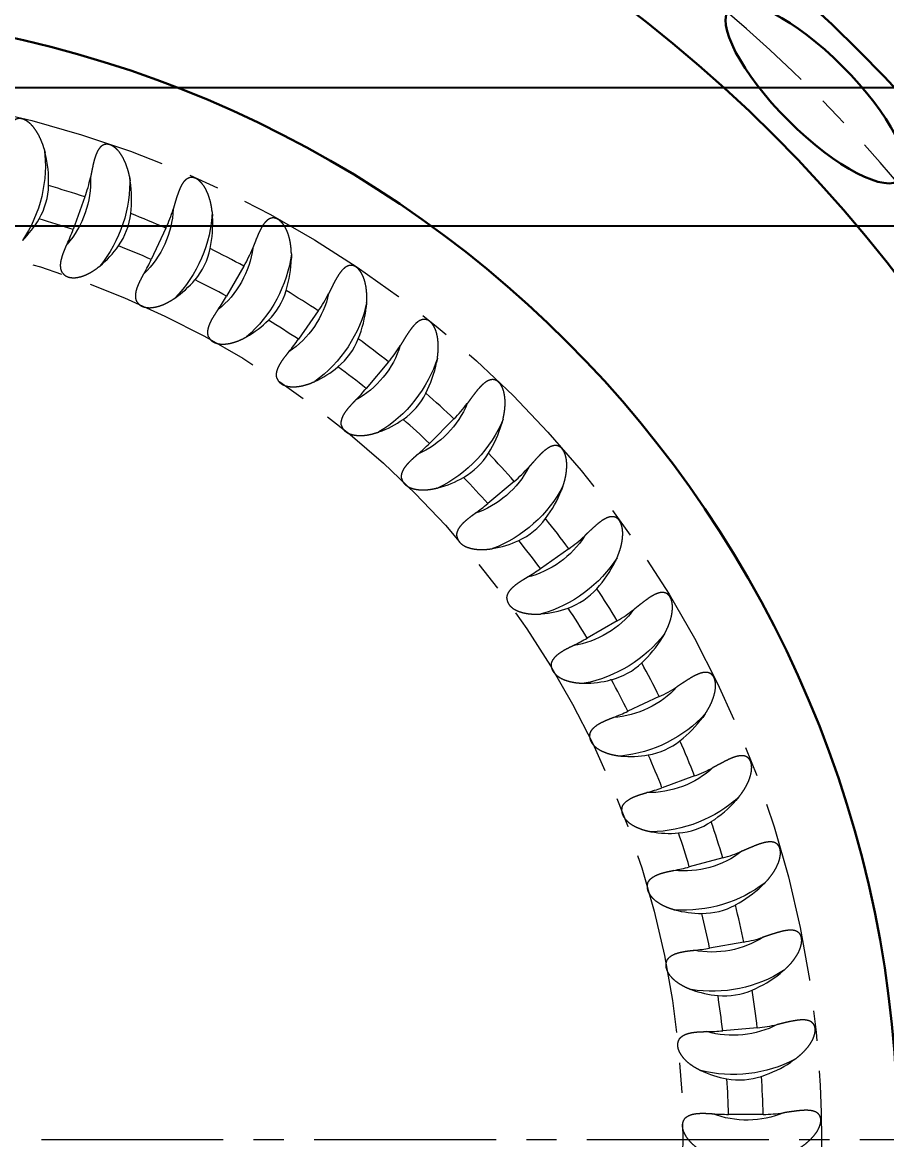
# Model space of a CAD drawing. Extents: x 89 to 469, y -40 to 440.
# Drawn here: x 241.13 to 266.08, y 202.2 to 234.47 of the extents above; entities that cross this region are included whole.
import ezdxf

# ---------------------------------------------------------------- set-up
doc = ezdxf.new("R2010")
doc.units = 0
doc.header["$LTSCALE"] = 7
doc.header["$MEASUREMENT"] = 0
doc.linetypes.add('CENTER2', pattern=[1.125, 0.75, -0.125, 0.125, -0.125])
doc.layers.get('0').update_dxf_attribs({"linetype": 'CONTINUOUS', "lineweight": 15})
for name, color, linetype, lineweight in [('1', 1, 'CENTER2', 15), ('3', 3, 'CONTINUOUS', 30), ('8', 252, 'CONTINUOUS', 15)]:
    doc.layers.add(name, color=color, linetype=linetype, lineweight=lineweight)
doc.styles.add('ITALICT', font='ITALICT.shx', dxfattribs={"width": 0.8, "height": 3})
doc.dimstyles.get("Standard").update_dxf_attribs({"dimtxt": 3, "dimasz": 3, "dimexe": 0.5, "dimexo": 0.5, "dimgap": 0.8, "dimtad": 1, "dimdsep": 46, "dimtxsty": 'ITALICT', "dimcen": 0.09, "dimazin": 2, "dimtfac": 1, "dimtmove": 0, "dimatfit": 3, "dimfxl": 1, "dimtolj": 1, "dimtzin": 0, "dimarcsym": 0})

# ---------------------------------------------------------------- blocks, each defined once
blk = doc.blocks.new('*D10')
at = {"color": 0, "lineweight": -2, "transparency": 16777216}
for p, q in [((234.307, 228.592), (314.622, 228.592)), ((314.122, 178.802), (314.122, 225.592)), ((234.307, 175.802), (314.622, 175.802))]:
    blk.add_line(p, q, dxfattribs=at)
at = {"color": 0, "transparency": 16777216}
for points in [[(313.622, 225.592), (314.622, 225.592), (314.122, 228.592)], [(313.622, 178.802), (314.622, 178.802), (314.122, 175.802)]]:
    blk.add_solid(points, dxfattribs=at)
at = {"color": 0, "transparency": 16777216, "insert": (311.822, 203.447), "char_height": 3, "attachment_point": 5, "rotation": 90, "style": 'ITALICT'}
blk.add_mtext('\\A1;52.8', dxfattribs=at)
blk = doc.blocks.new('*D11')
at = {"color": 0, "lineweight": -2, "transparency": 16777216}
for p, q in [((314.122, 235.592), (314.122, 243.849)), ((234.307, 232.592), (314.622, 232.592)), ((314.122, 228.592), (314.122, 232.592)), ((234.307, 228.592), (314.622, 228.592)), ((314.122, 225.592), (314.122, 222.592))]:
    blk.add_line(p, q, dxfattribs=at)
at = {"color": 0, "transparency": 16777216}
for points in [[(313.622, 235.592), (314.622, 235.592), (314.122, 232.592)], [(313.622, 225.592), (314.622, 225.592), (314.122, 228.592)]]:
    blk.add_solid(points, dxfattribs=at)
at = {"color": 0, "transparency": 16777216, "insert": (311.822, 242.135), "char_height": 3, "attachment_point": 5, "rotation": 90, "style": 'ITALICT'}
blk.add_mtext('\\A1;4', dxfattribs=at)
blk = doc.blocks.new('*D46')
at = {"color": 0, "lineweight": -2, "transparency": 16777216}
for p, q in [((234.307, 278.197), (340.204, 278.197)), ((339.704, 275.197), (339.704, 129.197)), ((234.307, 126.197), (340.204, 126.197))]:
    blk.add_line(p, q, dxfattribs=at)
at = {"color": 0, "transparency": 16777216}
for points in [[(339.204, 275.197), (340.204, 275.197), (339.704, 278.197)], [(339.204, 129.197), (340.204, 129.197), (339.704, 126.197)]]:
    blk.add_solid(points, dxfattribs=at)
at = {"color": 0, "transparency": 16777216, "insert": (337.404, 202.197), "char_height": 3, "attachment_point": 5, "rotation": 90, "style": 'ITALICT'}
blk.add_mtext('\\A1;152', dxfattribs=at)
blk = doc.blocks.new('*D49')
at = {"color": 0, "lineweight": -2, "transparency": 16777216}
blk.add_line((306.788, 183.85), (291.997, 187.568), dxfattribs=at)
at = {"color": 0, "transparency": 16777216}
blk.add_solid([(292.119, 188.053), (291.875, 187.084), (289.087, 188.3)], dxfattribs=at)
at = {"color": 0, "transparency": 16777216, "insert": (303.026, 187.167), "char_height": 3, "attachment_point": 5, "rotation": 345.8882, "style": 'ITALICT'}
blk.add_mtext('\\A1;R57', dxfattribs=at)
blk = doc.blocks.new('*D50')
at = {"color": 0, "lineweight": -2, "transparency": 16777216}
blk.add_line((309.376, 149.346), (290.556, 162.509), dxfattribs=at)
blk.add_arc((233.807, 202.197), 66.25, 321.48913, 325.46446, dxfattribs=at)
at = {"color": 0, "transparency": 16777216}
blk.add_solid([(290.842, 162.919), (290.269, 162.099), (288.098, 164.228)], dxfattribs=at)
at = {"color": 0, "transparency": 16777216, "insert": (304.56, 155.521), "char_height": 3, "attachment_point": 5, "rotation": 325.032, "style": 'ITALICT'}
blk.add_mtext('\\A1;R66.25', dxfattribs=at)
blk = doc.blocks.new('*D52')
at = {"color": 0, "lineweight": -2, "transparency": 16777216}
for p, q in [((173.432, 224.172), (156.954, 230.17)), ((170.807, 202.197), (152.021, 202.197))]:
    blk.add_line(p, q, dxfattribs=at)
blk.add_arc((233.807, 202.197), 81.286, 162.11471, 177.88529, dxfattribs=at)
at = {"color": 0, "transparency": 16777216}
for points in [[(155.977, 227.324), (156.922, 226.999), (157.423, 229.999)], [(153.077, 205.188), (152.077, 205.206), (152.521, 202.197)]]:
    blk.add_solid(points, dxfattribs=at)
at = {"color": 0, "transparency": 16777216, "insert": (151.491, 216.712), "char_height": 3, "attachment_point": 5, "rotation": 80, "style": 'ITALICT'}
blk.add_mtext('\\A1;20°', dxfattribs=at)
blk = doc.blocks.new('*D53')
at = {"color": 0, "lineweight": -2, "transparency": 16777216}
for p, q in [((181.658, 254.346), (170.053, 265.951)), ((170.807, 202.197), (143.645, 202.197))]:
    blk.add_line(p, q, dxfattribs=at)
blk.add_arc((233.807, 202.197), 89.662, 136.91715, 178.08285, dxfattribs=at)
at = {"color": 0, "transparency": 16777216}
for points in [[(167.962, 263.789), (168.681, 263.094), (170.407, 265.598)], [(144.696, 205.189), (143.696, 205.205), (144.145, 202.197)]]:
    blk.add_solid(points, dxfattribs=at)
at = {"color": 0, "transparency": 16777216, "insert": (148.846, 237.39), "char_height": 3, "attachment_point": 5, "rotation": 67.5, "style": 'ITALICT'}
blk.add_mtext('\\A1;45°', dxfattribs=at)
blk = doc.blocks.new('*U64')
at = {"layer": '1'}
blk.add_arc((42.738, 0), 42.738, 170.2086, 189.7914, dxfattribs=at)
at = {"layer": '3'}
blk.add_ellipse((0, 0), major_axis=(0, 3.5), ratio=0.316357, dxfattribs=at)
blk = doc.blocks.new('*U65')
at = {"color": 0, "linetype": 'ByBlock', "lineweight": -2, "rotation": 225.0000000000001}
blk.add_blockref('*U64', (264.028, 232.418), dxfattribs=at)
blk = doc.blocks.new('A$C488C62E3')
at = {"layer": '8', "ltscale": 0.003192}
for p, q in [((7.956, 28.621), (7.989, 28.498)), ((10.42, 27.819), (10.442, 27.693)), ((12.805, 26.805), (12.816, 26.678)), ((15.092, 25.587), (15.092, 25.459)), ((17.265, 24.174), (17.254, 24.047)), ((19.306, 22.577), (19.284, 22.452)), ((21.201, 20.809), (21.168, 20.686)), ((22.933, 18.882), (22.89, 18.762)), ((24.492, 16.811), (24.438, 16.696)), ((25.864, 14.613), (25.8, 14.502)), ((27.039, 12.303), (26.966, 12.198)), ((28.008, 9.899), (27.926, 9.802)), ((28.765, 7.421), (28.674, 7.33)), ((29.302, 4.885), (29.204, 4.803)), ((29.616, 2.313), (29.512, 2.24))]:
    blk.add_line(p, q, dxfattribs=at)
at = {"layer": '8', "ltscale": 0.025008}
for p, q in [((9.133, 27.231), (8.791, 26.291)), ((11.472, 26.332), (11.049, 25.425)), ((13.723, 25.232), (13.223, 24.365)), ((15.87, 23.94), (15.296, 23.12)), ((17.896, 22.465), (17.253, 21.699)), ((19.786, 20.82), (19.078, 20.113)), ((21.525, 19.016), (20.759, 18.373)), ((23.101, 17.068), (22.281, 16.494)), ((24.5, 14.99), (23.634, 14.49)), ((25.713, 12.797), (24.807, 12.375)), ((26.731, 10.508), (25.791, 10.165)), ((27.545, 8.138), (26.579, 7.879)), ((28.149, 5.706), (27.164, 5.532)), ((28.54, 3.231), (27.543, 3.144)), ((28.713, 0.731), (27.712, 0.731))]:
    blk.add_line(p, q, dxfattribs=at)
at = {"layer": '8', "ltscale": 0.00059705}
blk.add_line((24.331, 13.286), (24.308, 13.28), dxfattribs=at)
at = {"layer": '8'}
for centre, radius, start, end in [((4.553, 27.676), 3.533, 358.1259, 13.4507), ((5.393, 28.593), 3.98, 339.9912, 348.3884), ((6.078, 27.613), 2.007, 329.6638, 358.5219), ((0, 0), 28.722, 71.4591, 73.6519), ((6.948, 27.174), 3.533, 353.1259, 8.4507), ((7.865, 28.014), 3.98, 334.9912, 343.3884), ((5.203, 28.112), 3.015, 314.784, 329.8733), ((0, 0), 27.722, 71.5118, 73.6359), ((8.462, 26.978), 2.007, 324.6638, 353.5219), ((0, 0), 28.722, 66.4591, 68.6519), ((9.29, 26.465), 3.533, 348.1259, 3.4507), ((3.131, 28.351), 6.023, 335.664, 339.9975), ((7.633, 27.552), 3.015, 309.784, 324.8733), ((0, 0), 27.722, 66.5118, 68.6359), ((10.781, 26.138), 2.007, 319.6638, 348.5219), ((0, 0), 28.722, 61.4591, 63.6519), ((10.276, 27.222), 3.98, 329.9912, 338.3884), ((5.59, 27.971), 6.023, 330.664, 334.9975), ((11.561, 25.555), 3.533, 343.1259, 358.4507), ((10.005, 26.782), 3.015, 304.784, 319.8733), ((0, 0), 27.722, 61.5118, 63.6359), ((13.018, 25.098), 2.007, 314.6638, 343.5219), ((0, 0), 28.722, 56.4591, 58.6519), ((8.007, 27.377), 6.023, 325.664, 329.9975), ((12.61, 26.223), 3.98, 324.9912, 333.3884), ((13.745, 24.45), 3.533, 338.1259, 353.4507), ((12.301, 25.808), 3.015, 299.784, 314.8733), ((0, 0), 27.722, 56.5118, 58.6359), ((10.363, 26.575), 6.023, 320.664, 324.9975), ((15.156, 23.868), 2.007, 309.6638, 338.5219), ((0, 0), 28.722, 51.4591, 53.6519), ((14.847, 25.024), 3.98, 319.9912, 328.3884), ((14.504, 24.637), 3.015, 294.784, 309.8733), ((0, 0), 27.722, 51.5118, 53.6359), ((15.823, 23.159), 3.533, 333.1259, 348.4507), ((12.639, 25.571), 6.023, 315.664, 319.9975), ((17.179, 22.457), 2.007, 304.6638, 333.5219), ((0, 0), 28.722, 46.4591, 48.6519), ((16.972, 23.635), 3.98, 314.9912, 323.3884), ((16.596, 23.28), 3.015, 289.784, 304.8733), ((0, 0), 27.722, 46.5118, 48.6359), ((17.781, 21.692), 3.533, 328.1259, 343.4507), ((14.82, 24.372), 6.023, 310.664, 314.9975), ((19.07, 20.874), 2.007, 299.6638, 328.5219), ((0, 0), 28.722, 41.4591, 43.6519), ((18.967, 22.066), 3.98, 309.9912, 318.3884), ((18.562, 21.745), 3.015, 284.784, 299.8733), ((0, 0), 27.722, 41.5118, 43.6359), ((19.604, 20.059), 3.533, 323.1259, 338.4507), ((16.888, 22.987), 6.023, 305.664, 309.9975), ((20.817, 19.132), 2.007, 294.6638, 323.5219), ((0, 0), 28.722, 36.4591, 38.6519), ((20.818, 20.329), 3.98, 304.9912, 313.3884), ((20.386, 20.044), 3.015, 279.784, 294.8733), ((0, 0), 27.722, 36.5118, 38.6359), ((18.827, 21.428), 6.023, 300.664, 304.9975), ((21.278, 18.274), 3.533, 318.1259, 333.4507), ((22.405, 17.245), 2.007, 289.6638, 318.5219), ((0, 0), 28.722, 31.4591, 33.6519), ((22.056, 18.191), 3.015, 274.784, 289.8733), ((0, 0), 27.722, 31.5118, 33.6359), ((22.511, 18.437), 3.98, 299.9912, 308.3884), ((20.623, 19.706), 6.023, 295.664, 299.9975), ((22.79, 16.35), 3.533, 313.1259, 328.4507), ((23.823, 15.227), 2.007, 284.6638, 313.5219), ((0, 0), 28.722, 26.4591, 28.6519), ((23.557, 16.197), 3.013, 269.78, 284.426), ((0, 0), 27.722, 26.5118, 28.6359), ((24.032, 16.405), 3.98, 294.9912, 303.3884), ((22.262, 17.833), 6.023, 290.664, 294.9975), ((24.128, 14.302), 3.533, 308.1259, 323.4507), ((25.06, 13.093), 2.007, 279.6638, 308.5219), ((0, 0), 28.722, 21.4591, 23.6519), ((24.879, 14.085), 3.015, 264.784, 279.8733), ((0, 0), 27.722, 21.5118, 23.6359), ((25.37, 14.248), 3.98, 289.9912, 298.3884), ((23.731, 15.825), 6.023, 285.664, 289.9975), ((25.283, 12.145), 3.533, 303.1259, 318.4507), ((26.105, 10.859), 2.007, 274.6638, 303.5219), ((0, 0), 28.722, 16.4591, 18.6519), ((26.012, 11.863), 3.015, 259.784, 274.8733), ((0, 0), 27.722, 16.5118, 18.6359), ((26.516, 11.982), 3.98, 284.9912, 293.3884), ((25.02, 13.697), 6.023, 280.664, 284.9975), ((26.245, 9.895), 3.533, 298.1259, 313.4507), ((26.952, 8.542), 2.007, 269.6638, 298.5219), ((0, 0), 28.722, 11.4591, 13.6519), ((26.947, 9.55), 3.015, 254.784, 269.8733), ((0, 0), 27.722, 11.5118, 13.6359), ((27.459, 9.626), 3.98, 279.9912, 288.3884), ((26.119, 11.464), 6.023, 275.664, 279.9975), ((27.008, 7.57), 3.533, 293.1259, 308.4507), ((27.677, 7.165), 3.015, 249.784, 264.8733), ((27.594, 6.161), 2.007, 264.6635, 293.5216), ((0, 0), 28.722, 6.4591, 8.6519), ((0, 0), 27.722, 6.5118, 8.6359), ((28.193, 7.196), 3.98, 274.9912, 283.3884), ((27.019, 9.144), 6.023, 270.664, 274.9975), ((28.196, 4.726), 3.015, 244.784, 259.8733), ((27.565, 5.187), 3.533, 288.1259, 303.4507), ((28.026, 3.732), 2.007, 259.6642, 288.5211), ((0, 0), 27.722, 1.5118, 3.6359), ((0, 0), 28.722, 1.4591, 3.6519), ((27.713, 6.754), 6.023, 265.664, 269.9975), ((28.713, 4.711), 3.98, 269.9912, 278.3884)]:
    blk.add_arc(centre, radius, start, end, dxfattribs=at)
at = {"layer": '8', "extrusion": (0, 0, -1)}
for centre, major_axis, start_param, end_param in [((5.934, 27.651), (0.729, 2.719), 1.025464, 2.035404), ((7.79, 27.222), (0.689, 1.893), 1.023289, 2.0831), ((8.321, 27.029), (0.963, 2.645), 1.025464, 2.035404), ((10.133, 26.44), (0.852, 1.826), 1.023289, 2.0831), ((10.646, 26.201), (1.19, 2.551), 1.025464, 2.035404), ((12.399, 25.456), (1.008, 1.745), 1.023289, 2.0831), ((12.889, 25.173), (1.408, 2.438), 1.025464, 2.035404), ((14.57, 24.279), (1.156, 1.651), 1.023289, 2.0831), ((15.034, 23.954), (1.615, 2.306), 1.025464, 2.035404), ((16.631, 22.916), (1.295, 1.544), 1.023289, 2.0831), ((17.064, 22.553), (1.809, 2.156), 1.025464, 2.035404), ((18.565, 21.38), (1.425, 1.425), 1.023289, 2.0831), ((18.965, 20.98), (1.991, 1.991), 1.025464, 2.035404), ((20.357, 19.68), (1.544, 1.295), 1.023289, 2.0831), ((20.721, 19.247), (2.156, 1.809), 1.025464, 2.035404), ((21.995, 17.831), (1.651, 1.156), 1.023289, 2.0831), ((22.32, 17.368), (2.306, 1.615), 1.025464, 2.035404), ((23.466, 15.846), (1.745, 1.008), 1.023289, 2.0831), ((23.748, 15.356), (2.438, 1.408), 1.025464, 2.035404), ((24.757, 13.741), (1.826, 0.852), 1.023289, 2.0831), ((24.997, 13.228), (2.551, 1.19), 1.025464, 2.035404), ((25.861, 11.531), (1.893, 0.689), 1.023289, 2.0831), ((26.054, 10.999), (2.645, 0.963), 1.025464, 2.035404), ((26.767, 9.233), (1.946, 0.522), 1.023289, 2.0831), ((26.914, 8.687), (2.719, 0.729), 1.025464, 2.035404), ((27.47, 6.865), (1.984, 0.35), 1.023289, 2.0831), ((27.568, 6.308), (2.772, 0.489), 1.025464, 2.035404), ((27.964, 4.445), (2.007, 0.176), 1.023289, 2.0831), ((28.013, 3.881), (2.804, 0.245), 1.025464, 2.035404), ((28.245, 1.991), (2.015, 0), 1.023289, 2.0831)]:
    blk.add_ellipse(centre, major_axis=major_axis, ratio=0.707107, start_param=start_param, end_param=end_param, dxfattribs=at)
at = {"layer": '8'}
for points, knots in [([(7.956, 28.621), (7.913, 28.767), (7.86, 28.91), (7.794, 29.044), (7.699, 29.197), (7.578, 29.324), (7.56, 29.342), (7.522, 29.375), (7.482, 29.406), (7.462, 29.421), (7.422, 29.446), (7.379, 29.467), (7.359, 29.475), (7.304, 29.493), (7.246, 29.5), (7.21, 29.498), (7.157, 29.485), (7.11, 29.458), (7.094, 29.446), (7.057, 29.413), (7.026, 29.374), (7.01, 29.349), (6.954, 29.244), (6.922, 29.126), (6.904, 29.04), (6.878, 28.877), (6.859, 28.714), (6.851, 28.641), (6.843, 28.569), (6.834, 28.496)], [0, 0, 0, 0, 0, 0, 1.224166, 1.224166, 1.224166, 1.428529, 1.428529, 1.428529, 1.632892, 1.632892, 1.632892, 1.814103, 1.814103, 1.814103, 2.110773, 2.110773, 2.110773, 2.285329, 2.285329, 2.285329, 2.546745, 2.546745, 2.546745, 3.333648, 3.333648, 3.333648, 3.970726, 3.970726, 3.970726, 3.970726, 3.970726, 3.970726]), ([(10.42, 27.819), (10.39, 27.968), (10.349, 28.115), (10.296, 28.254), (10.215, 28.414), (10.105, 28.552), (10.088, 28.571), (10.054, 28.608), (10.017, 28.642), (9.998, 28.658), (9.96, 28.687), (9.919, 28.711), (9.9, 28.721), (9.846, 28.744), (9.79, 28.756), (9.754, 28.757), (9.699, 28.749), (9.65, 28.726), (9.633, 28.716), (9.593, 28.687), (9.56, 28.65), (9.541, 28.626), (9.476, 28.527), (9.434, 28.412), (9.409, 28.328), (9.369, 28.168), (9.335, 28.007), (9.321, 27.935), (9.307, 27.864), (9.292, 27.792)], [0, 0, 0, 0, 0, 0, 1.224166, 1.224166, 1.224166, 1.428529, 1.428529, 1.428529, 1.632892, 1.632892, 1.632892, 1.814103, 1.814103, 1.814103, 2.110773, 2.110773, 2.110773, 2.285329, 2.285329, 2.285329, 2.546745, 2.546745, 2.546745, 3.333648, 3.333648, 3.333648, 3.970726, 3.970726, 3.970726, 3.970726, 3.970726, 3.970726]), ([(12.805, 26.805), (12.789, 26.956), (12.76, 27.106), (12.719, 27.25), (12.652, 27.416), (12.555, 27.563), (12.54, 27.583), (12.509, 27.623), (12.475, 27.66), (12.457, 27.678), (12.422, 27.71), (12.384, 27.738), (12.365, 27.749), (12.314, 27.777), (12.259, 27.793), (12.223, 27.798), (12.168, 27.794), (12.117, 27.775), (12.099, 27.767), (12.057, 27.741), (12.02, 27.708), (12, 27.686), (11.926, 27.593), (11.874, 27.482), (11.842, 27.4), (11.788, 27.244), (11.741, 27.087), (11.72, 27.017), (11.7, 26.946), (11.679, 26.876)], [0, 0, 0, 0, 0, 0, 1.224166, 1.224166, 1.224166, 1.428529, 1.428529, 1.428529, 1.632892, 1.632892, 1.632892, 1.814103, 1.814103, 1.814103, 2.110773, 2.110773, 2.110773, 2.285329, 2.285329, 2.285329, 2.546745, 2.546745, 2.546745, 3.333648, 3.333648, 3.333648, 3.970726, 3.970726, 3.970726, 3.970726, 3.970726, 3.970726]), ([(15.092, 25.587), (15.089, 25.739), (15.074, 25.891), (15.046, 26.037), (14.994, 26.209), (14.909, 26.363), (14.896, 26.385), (14.869, 26.428), (14.838, 26.468), (14.822, 26.487), (14.79, 26.522), (14.754, 26.553), (14.737, 26.566), (14.688, 26.598), (14.634, 26.619), (14.599, 26.627), (14.544, 26.628), (14.492, 26.614), (14.473, 26.607), (14.429, 26.585), (14.389, 26.555), (14.367, 26.535), (14.286, 26.448), (14.224, 26.342), (14.185, 26.263), (14.118, 26.113), (14.057, 25.961), (14.03, 25.892), (14.004, 25.824), (13.977, 25.756)], [0, 0, 0, 0, 0, 0, 1.224166, 1.224166, 1.224166, 1.428529, 1.428529, 1.428529, 1.632892, 1.632892, 1.632892, 1.814103, 1.814103, 1.814103, 2.110773, 2.110773, 2.110773, 2.285329, 2.285329, 2.285329, 2.546745, 2.546745, 2.546745, 3.333648, 3.333648, 3.333648, 3.970726, 3.970726, 3.970726, 3.970726, 3.970726, 3.970726]), ([(8.487, 25.039), (8.459, 25.082), (8.44, 25.131), (8.431, 25.184), (8.426, 25.324), (8.459, 25.464), (8.486, 25.548), (8.529, 25.663), (8.577, 25.775), (8.591, 25.807), (8.605, 25.838), (8.619, 25.869)], [0, 0, 0, 0, 0, 0, 0.451532, 0.451532, 0.451532, 1.206202, 1.206202, 1.206202, 1.504001, 1.504001, 1.504001, 1.504001, 1.504001, 1.504001]), ([(8.881, 24.902), (9.015, 24.918), (9.148, 24.964), (9.271, 25.026), (9.403, 25.109), (9.525, 25.205), (9.538, 25.215), (9.55, 25.225), (9.562, 25.235)], [0, 0, 0, 0, 0, 0, 1.126944, 1.126944, 1.126944, 1.254184, 1.254184, 1.254184, 1.254184, 1.254184, 1.254184]), ([(17.265, 24.174), (17.275, 24.326), (17.273, 24.478), (17.258, 24.627), (17.221, 24.802), (17.15, 24.964), (17.139, 24.986), (17.116, 25.031), (17.089, 25.074), (17.074, 25.094), (17.045, 25.132), (17.012, 25.166), (16.996, 25.181), (16.95, 25.217), (16.899, 25.242), (16.865, 25.253), (16.81, 25.259), (16.756, 25.249), (16.737, 25.244), (16.691, 25.226), (16.649, 25.2), (16.625, 25.181), (16.537, 25.102), (16.466, 25.002), (16.42, 24.927), (16.34, 24.783), (16.266, 24.637), (16.234, 24.571), (16.201, 24.505), (16.168, 24.44)], [0, 0, 0, 0, 0, 0, 1.224166, 1.224166, 1.224166, 1.428529, 1.428529, 1.428529, 1.632892, 1.632892, 1.632892, 1.814103, 1.814103, 1.814103, 2.110773, 2.110773, 2.110773, 2.285329, 2.285329, 2.285329, 2.546745, 2.546745, 2.546745, 3.333648, 3.333648, 3.333648, 3.970726, 3.970726, 3.970726, 3.970726, 3.970726, 3.970726]), ([(8.487, 25.039), (8.539, 24.961), (8.61, 24.926), (8.675, 24.903), (8.762, 24.893), (8.854, 24.899), (8.863, 24.9), (8.872, 24.901), (8.881, 24.902)], [0, 0, 0, 0, 0, 0, 1.88105, 1.88105, 1.88105, 2.084613, 2.084613, 2.084613, 2.084613, 2.084613, 2.084613]), ([(10.637, 24.204), (10.613, 24.249), (10.598, 24.3), (10.594, 24.353), (10.601, 24.494), (10.646, 24.63), (10.68, 24.711), (10.733, 24.822), (10.791, 24.93), (10.807, 24.96), (10.824, 24.99), (10.841, 25.02)], [0, 0, 0, 0, 0, 0, 0.451532, 0.451532, 0.451532, 1.206202, 1.206202, 1.206202, 1.504001, 1.504001, 1.504001, 1.504001, 1.504001, 1.504001]), ([(11.018, 24.033), (11.153, 24.037), (11.289, 24.072), (11.417, 24.122), (11.555, 24.194), (11.686, 24.279), (11.699, 24.288), (11.712, 24.297), (11.725, 24.306)], [0, 0, 0, 0, 0, 0, 1.126944, 1.126944, 1.126944, 1.254184, 1.254184, 1.254184, 1.254184, 1.254184, 1.254184]), ([(10.637, 24.204), (10.682, 24.122), (10.75, 24.081), (10.812, 24.052), (10.898, 24.034), (10.991, 24.033), (11, 24.033), (11.009, 24.033), (11.018, 24.033)], [0, 0, 0, 0, 0, 0, 1.88105, 1.88105, 1.88105, 2.084613, 2.084613, 2.084613, 2.084613, 2.084613, 2.084613]), ([(12.706, 23.185), (12.686, 23.232), (12.675, 23.284), (12.676, 23.337), (12.695, 23.476), (12.752, 23.608), (12.793, 23.687), (12.856, 23.792), (12.923, 23.894), (12.942, 23.923), (12.961, 23.951), (12.98, 23.98)], [0, 0, 0, 0, 0, 0, 0.451532, 0.451532, 0.451532, 1.206202, 1.206202, 1.206202, 1.504001, 1.504001, 1.504001, 1.504001, 1.504001, 1.504001]), ([(19.306, 22.577), (19.33, 22.728), (19.341, 22.88), (19.338, 23.029), (19.317, 23.207), (19.26, 23.374), (19.252, 23.398), (19.232, 23.444), (19.209, 23.489), (19.196, 23.511), (19.171, 23.551), (19.141, 23.587), (19.126, 23.603), (19.084, 23.643), (19.034, 23.674), (19.001, 23.687), (18.947, 23.698), (18.893, 23.693), (18.874, 23.689), (18.826, 23.675), (18.782, 23.653), (18.757, 23.637), (18.661, 23.566), (18.583, 23.472), (18.53, 23.401), (18.438, 23.265), (18.351, 23.125), (18.313, 23.063), (18.275, 23), (18.237, 22.938)], [0, 0, 0, 0, 0, 0, 1.224166, 1.224166, 1.224166, 1.428529, 1.428529, 1.428529, 1.632892, 1.632892, 1.632892, 1.814103, 1.814103, 1.814103, 2.110773, 2.110773, 2.110773, 2.285329, 2.285329, 2.285329, 2.546745, 2.546745, 2.546745, 3.333648, 3.333648, 3.333648, 3.970726, 3.970726, 3.970726, 3.970726, 3.970726, 3.970726]), ([(12.706, 23.185), (12.744, 23.099), (12.808, 23.053), (12.867, 23.018), (12.951, 22.993), (13.043, 22.983), (13.052, 22.983), (13.062, 22.982), (13.071, 22.981)], [0, 0, 0, 0, 0, 0, 1.88105, 1.88105, 1.88105, 2.084613, 2.084613, 2.084613, 2.084613, 2.084613, 2.084613]), ([(13.071, 22.981), (13.205, 22.974), (13.344, 22.996), (13.476, 23.035), (13.62, 23.095), (13.758, 23.168), (13.771, 23.176), (13.785, 23.183), (13.799, 23.191)], [0, 0, 0, 0, 0, 0, 1.126944, 1.126944, 1.126944, 1.254184, 1.254184, 1.254184, 1.254184, 1.254184, 1.254184]), ([(14.679, 21.989), (14.662, 22.038), (14.656, 22.09), (14.662, 22.144), (14.693, 22.281), (14.761, 22.407), (14.809, 22.481), (14.881, 22.581), (14.956, 22.677), (14.977, 22.704), (14.999, 22.731), (15.021, 22.757)], [0, 0, 0, 0, 0, 0, 0.451532, 0.451532, 0.451532, 1.206202, 1.206202, 1.206202, 1.504001, 1.504001, 1.504001, 1.504001, 1.504001, 1.504001]), ([(14.679, 21.989), (14.709, 21.901), (14.768, 21.849), (14.824, 21.809), (14.906, 21.777), (14.997, 21.759), (15.006, 21.758), (15.015, 21.756), (15.024, 21.755)], [0, 0, 0, 0, 0, 0, 1.88105, 1.88105, 1.88105, 2.084613, 2.084613, 2.084613, 2.084613, 2.084613, 2.084613]), ([(21.201, 20.809), (21.237, 20.957), (21.261, 21.107), (21.272, 21.256), (21.266, 21.435), (21.224, 21.606), (21.218, 21.631), (21.202, 21.679), (21.183, 21.725), (21.173, 21.748), (21.15, 21.79), (21.124, 21.829), (21.11, 21.847), (21.072, 21.89), (21.025, 21.925), (20.994, 21.941), (20.94, 21.956), (20.886, 21.956), (20.867, 21.954), (20.818, 21.944), (20.772, 21.926), (20.746, 21.912), (20.644, 21.849), (20.558, 21.763), (20.499, 21.697), (20.395, 21.57), (20.297, 21.438), (20.254, 21.379), (20.21, 21.32), (20.167, 21.261)], [0, 0, 0, 0, 0, 0, 1.224166, 1.224166, 1.224166, 1.428529, 1.428529, 1.428529, 1.632892, 1.632892, 1.632892, 1.814103, 1.814103, 1.814103, 2.110773, 2.110773, 2.110773, 2.285329, 2.285329, 2.285329, 2.546745, 2.546745, 2.546745, 3.333648, 3.333648, 3.333648, 3.970726, 3.970726, 3.970726, 3.970726, 3.970726, 3.970726]), ([(15.024, 21.755), (15.157, 21.736), (15.297, 21.746), (15.433, 21.773), (15.581, 21.82), (15.724, 21.881), (15.739, 21.887), (15.753, 21.894), (15.768, 21.9)], [0, 0, 0, 0, 0, 0, 1.126944, 1.126944, 1.126944, 1.254184, 1.254184, 1.254184, 1.254184, 1.254184, 1.254184]), ([(16.539, 20.626), (16.527, 20.676), (16.526, 20.729), (16.536, 20.782), (16.579, 20.915), (16.658, 21.035), (16.712, 21.105), (16.792, 21.198), (16.875, 21.287), (16.899, 21.312), (16.923, 21.337), (16.947, 21.361)], [0, 0, 0, 0, 0, 0, 0.451532, 0.451532, 0.451532, 1.206202, 1.206202, 1.206202, 1.504001, 1.504001, 1.504001, 1.504001, 1.504001, 1.504001]), ([(16.539, 20.626), (16.561, 20.535), (16.616, 20.478), (16.669, 20.434), (16.747, 20.395), (16.836, 20.369), (16.845, 20.367), (16.854, 20.365), (16.863, 20.363)], [0, 0, 0, 0, 0, 0, 1.88105, 1.88105, 1.88105, 2.084613, 2.084613, 2.084613, 2.084613, 2.084613, 2.084613]), ([(16.863, 20.363), (16.994, 20.332), (17.134, 20.33), (17.271, 20.345), (17.423, 20.379), (17.572, 20.427), (17.587, 20.432), (17.602, 20.437), (17.616, 20.443)], [0, 0, 0, 0, 0, 0, 1.126944, 1.126944, 1.126944, 1.254184, 1.254184, 1.254184, 1.254184, 1.254184, 1.254184]), ([(22.933, 18.882), (22.983, 19.026), (23.02, 19.174), (23.043, 19.321), (23.053, 19.5), (23.027, 19.674), (23.022, 19.699), (23.011, 19.748), (22.996, 19.796), (22.987, 19.82), (22.969, 19.864), (22.946, 19.905), (22.934, 19.924), (22.899, 19.97), (22.856, 20.009), (22.826, 20.028), (22.774, 20.048), (22.72, 20.052), (22.701, 20.052), (22.651, 20.047), (22.604, 20.032), (22.576, 20.02), (22.47, 19.967), (22.376, 19.889), (22.312, 19.828), (22.198, 19.71), (22.088, 19.587), (22.04, 19.532), (21.991, 19.477), (21.943, 19.423)], [0, 0, 0, 0, 0, 0, 1.224166, 1.224166, 1.224166, 1.428529, 1.428529, 1.428529, 1.632892, 1.632892, 1.632892, 1.814103, 1.814103, 1.814103, 2.110773, 2.110773, 2.110773, 2.285329, 2.285329, 2.285329, 2.546745, 2.546745, 2.546745, 3.333648, 3.333648, 3.333648, 3.970726, 3.970726, 3.970726, 3.970726, 3.970726, 3.970726]), ([(18.274, 19.106), (18.266, 19.157), (18.27, 19.21), (18.284, 19.261), (18.339, 19.391), (18.428, 19.503), (18.488, 19.568), (18.576, 19.654), (18.667, 19.735), (18.692, 19.758), (18.718, 19.781), (18.744, 19.803)], [0, 0, 0, 0, 0, 0, 0.451532, 0.451532, 0.451532, 1.206202, 1.206202, 1.206202, 1.504001, 1.504001, 1.504001, 1.504001, 1.504001, 1.504001]), ([(18.274, 19.106), (18.288, 19.014), (18.338, 18.952), (18.386, 18.904), (18.461, 18.858), (18.547, 18.824), (18.556, 18.821), (18.565, 18.818), (18.573, 18.815)], [0, 0, 0, 0, 0, 0, 1.88105, 1.88105, 1.88105, 2.084613, 2.084613, 2.084613, 2.084613, 2.084613, 2.084613]), ([(18.573, 18.815), (18.701, 18.773), (18.841, 18.759), (18.979, 18.763), (19.133, 18.783), (19.285, 18.818), (19.3, 18.822), (19.316, 18.826), (19.331, 18.83)], [0, 0, 0, 0, 0, 0, 1.126944, 1.126944, 1.126944, 1.254184, 1.254184, 1.254184, 1.254184, 1.254184, 1.254184]), ([(19.87, 17.441), (19.866, 17.492), (19.874, 17.544), (19.893, 17.595), (19.959, 17.719), (20.057, 17.823), (20.123, 17.883), (20.218, 17.96), (20.316, 18.033), (20.343, 18.054), (20.371, 18.074), (20.399, 18.094)], [0, 0, 0, 0, 0, 0, 0.451532, 0.451532, 0.451532, 1.206202, 1.206202, 1.206202, 1.504001, 1.504001, 1.504001, 1.504001, 1.504001, 1.504001]), ([(24.492, 16.811), (24.553, 16.951), (24.604, 17.094), (24.64, 17.239), (24.665, 17.417), (24.654, 17.593), (24.651, 17.618), (24.645, 17.668), (24.634, 17.717), (24.627, 17.741), (24.613, 17.786), (24.593, 17.83), (24.583, 17.849), (24.553, 17.898), (24.513, 17.941), (24.485, 17.962), (24.435, 17.986), (24.382, 17.996), (24.362, 17.997), (24.312, 17.996), (24.264, 17.986), (24.235, 17.977), (24.125, 17.933), (24.025, 17.863), (23.955, 17.808), (23.831, 17.7), (23.711, 17.588), (23.658, 17.537), (23.605, 17.486), (23.552, 17.436)], [0, 0, 0, 0, 0, 0, 1.224166, 1.224166, 1.224166, 1.428529, 1.428529, 1.428529, 1.632892, 1.632892, 1.632892, 1.814103, 1.814103, 1.814103, 2.110773, 2.110773, 2.110773, 2.285329, 2.285329, 2.285329, 2.546745, 2.546745, 2.546745, 3.333648, 3.333648, 3.333648, 3.970726, 3.970726, 3.970726, 3.970726, 3.970726, 3.970726]), ([(19.87, 17.441), (19.876, 17.347), (19.92, 17.282), (19.964, 17.229), (20.034, 17.177), (20.117, 17.136), (20.126, 17.132), (20.134, 17.129), (20.143, 17.125)], [0, 0, 0, 0, 0, 0, 1.88105, 1.88105, 1.88105, 2.084613, 2.084613, 2.084613, 2.084613, 2.084613, 2.084613]), ([(20.143, 17.125), (20.266, 17.072), (20.404, 17.046), (20.542, 17.037), (20.697, 17.044), (20.852, 17.066), (20.867, 17.068), (20.883, 17.07), (20.899, 17.073)], [0, 0, 0, 0, 0, 0, 1.126944, 1.126944, 1.126944, 1.254184, 1.254184, 1.254184, 1.254184, 1.254184, 1.254184]), ([(21.314, 15.643), (21.315, 15.694), (21.328, 15.745), (21.351, 15.794), (21.427, 15.912), (21.534, 16.007), (21.605, 16.061), (21.706, 16.13), (21.81, 16.194), (21.839, 16.212), (21.869, 16.23), (21.898, 16.247)], [0, 0, 0, 0, 0, 0, 0.451532, 0.451532, 0.451532, 1.206202, 1.206202, 1.206202, 1.504001, 1.504001, 1.504001, 1.504001, 1.504001, 1.504001]), ([(21.314, 15.643), (21.312, 15.549), (21.35, 15.48), (21.39, 15.424), (21.455, 15.365), (21.534, 15.318), (21.542, 15.313), (21.55, 15.309), (21.558, 15.304)], [0, 0, 0, 0, 0, 0, 1.88105, 1.88105, 1.88105, 2.084613, 2.084613, 2.084613, 2.084613, 2.084613, 2.084613]), ([(25.864, 14.613), (25.937, 14.746), (26, 14.885), (26.049, 15.026), (26.089, 15.201), (26.093, 15.377), (26.093, 15.402), (26.091, 15.453), (26.084, 15.502), (26.08, 15.527), (26.069, 15.574), (26.054, 15.618), (26.045, 15.639), (26.019, 15.69), (25.983, 15.736), (25.957, 15.76), (25.909, 15.788), (25.857, 15.802), (25.838, 15.805), (25.788, 15.809), (25.739, 15.802), (25.71, 15.796), (25.596, 15.762), (25.49, 15.701), (25.416, 15.652), (25.283, 15.556), (25.154, 15.454), (25.097, 15.408), (25.04, 15.363), (24.982, 15.317)], [0, 0, 0, 0, 0, 0, 1.224166, 1.224166, 1.224166, 1.428529, 1.428529, 1.428529, 1.632892, 1.632892, 1.632892, 1.814103, 1.814103, 1.814103, 2.110773, 2.110773, 2.110773, 2.285329, 2.285329, 2.285329, 2.546745, 2.546745, 2.546745, 3.333648, 3.333648, 3.333648, 3.970726, 3.970726, 3.970726, 3.970726, 3.970726, 3.970726]), ([(21.558, 15.304), (21.677, 15.241), (21.812, 15.203), (21.949, 15.182), (22.104, 15.175), (22.26, 15.183), (22.276, 15.184), (22.291, 15.185), (22.307, 15.187)], [0, 0, 0, 0, 0, 0, 1.126944, 1.126944, 1.126944, 1.254184, 1.254184, 1.254184, 1.254184, 1.254184, 1.254184]), ([(22.596, 13.726), (22.602, 13.777), (22.619, 13.827), (22.646, 13.873), (22.733, 13.984), (22.847, 14.069), (22.922, 14.117), (23.03, 14.177), (23.138, 14.232), (23.169, 14.247), (23.2, 14.262), (23.231, 14.277)], [0, 0, 0, 0, 0, 0, 0.451532, 0.451532, 0.451532, 1.206202, 1.206202, 1.206202, 1.504001, 1.504001, 1.504001, 1.504001, 1.504001, 1.504001]), ([(22.596, 13.726), (22.586, 13.633), (22.618, 13.56), (22.652, 13.501), (22.713, 13.437), (22.788, 13.383), (22.795, 13.377), (22.803, 13.372), (22.81, 13.367)], [0, 0, 0, 0, 0, 0, 1.88105, 1.88105, 1.88105, 2.084613, 2.084613, 2.084613, 2.084613, 2.084613, 2.084613]), ([(22.81, 13.367), (22.923, 13.293), (23.054, 13.244), (23.188, 13.211), (23.343, 13.191), (23.498, 13.185), (23.514, 13.185), (23.53, 13.185), (23.546, 13.185)], [0, 0, 0, 0, 0, 0, 1.126944, 1.126944, 1.126944, 1.254184, 1.254184, 1.254184, 1.254184, 1.254184, 1.254184]), ([(27.039, 12.303), (27.124, 12.429), (27.198, 12.562), (27.259, 12.699), (27.315, 12.869), (27.334, 13.044), (27.336, 13.069), (27.338, 13.12), (27.336, 13.17), (27.334, 13.195), (27.327, 13.242), (27.316, 13.288), (27.309, 13.309), (27.288, 13.363), (27.256, 13.411), (27.232, 13.437), (27.187, 13.47), (27.136, 13.488), (27.117, 13.493), (27.068, 13.501), (27.018, 13.499), (26.989, 13.495), (26.872, 13.471), (26.761, 13.42), (26.684, 13.378), (26.543, 13.293), (26.405, 13.203), (26.344, 13.162), (26.283, 13.122), (26.222, 13.082)], [0, 0, 0, 0, 0, 0, 1.224166, 1.224166, 1.224166, 1.428529, 1.428529, 1.428529, 1.632892, 1.632892, 1.632892, 1.814103, 1.814103, 1.814103, 2.110773, 2.110773, 2.110773, 2.285329, 2.285329, 2.285329, 2.546745, 2.546745, 2.546745, 3.333648, 3.333648, 3.333648, 3.970726, 3.970726, 3.970726, 3.970726, 3.970726, 3.970726]), ([(23.707, 11.704), (23.717, 11.754), (23.738, 11.803), (23.769, 11.846), (23.865, 11.949), (23.987, 12.025), (24.066, 12.065), (24.178, 12.116), (24.291, 12.161), (24.323, 12.173), (24.355, 12.186), (24.387, 12.198)], [0, 0, 0, 0, 0, 0, 0.451532, 0.451532, 0.451532, 1.206202, 1.206202, 1.206202, 1.504001, 1.504001, 1.504001, 1.504001, 1.504001, 1.504001]), ([(23.707, 11.704), (23.688, 11.612), (23.714, 11.537), (23.743, 11.475), (23.797, 11.406), (23.867, 11.346), (23.874, 11.34), (23.881, 11.334), (23.889, 11.328)], [0, 0, 0, 0, 0, 0, 1.88105, 1.88105, 1.88105, 2.084613, 2.084613, 2.084613, 2.084613, 2.084613, 2.084613]), ([(23.889, 11.328), (23.994, 11.245), (24.121, 11.184), (24.252, 11.14), (24.403, 11.106), (24.558, 11.087), (24.574, 11.085), (24.59, 11.084), (24.605, 11.082)], [0, 0, 0, 0, 0, 0, 1.126944, 1.126944, 1.126944, 1.254184, 1.254184, 1.254184, 1.254184, 1.254184, 1.254184]), ([(28.008, 9.899), (28.104, 10.018), (28.19, 10.144), (28.262, 10.275), (28.333, 10.439), (28.367, 10.612), (28.371, 10.637), (28.378, 10.687), (28.38, 10.737), (28.38, 10.763), (28.378, 10.81), (28.37, 10.857), (28.365, 10.878), (28.349, 10.934), (28.321, 10.985), (28.299, 11.013), (28.257, 11.049), (28.208, 11.072), (28.19, 11.079), (28.142, 11.09), (28.092, 11.093), (28.062, 11.091), (27.944, 11.078), (27.829, 11.036), (27.748, 11.001), (27.6, 10.929), (27.456, 10.851), (27.391, 10.816), (27.327, 10.781), (27.263, 10.746)], [0, 0, 0, 0, 0, 0, 1.224166, 1.224166, 1.224166, 1.428529, 1.428529, 1.428529, 1.632892, 1.632892, 1.632892, 1.814103, 1.814103, 1.814103, 2.110773, 2.110773, 2.110773, 2.285329, 2.285329, 2.285329, 2.546745, 2.546745, 2.546745, 3.333648, 3.333648, 3.333648, 3.970726, 3.970726, 3.970726, 3.970726, 3.970726, 3.970726]), ([(24.637, 9.593), (24.651, 9.643), (24.676, 9.689), (24.711, 9.73), (24.816, 9.824), (24.943, 9.888), (25.026, 9.922), (25.141, 9.962), (25.258, 9.998), (25.291, 10.007), (25.324, 10.017), (25.357, 10.026)], [0, 0, 0, 0, 0, 0, 0.451532, 0.451532, 0.451532, 1.206202, 1.206202, 1.206202, 1.504001, 1.504001, 1.504001, 1.504001, 1.504001, 1.504001]), ([(24.637, 9.593), (24.61, 9.503), (24.629, 9.427), (24.653, 9.362), (24.701, 9.289), (24.765, 9.222), (24.772, 9.216), (24.778, 9.209), (24.785, 9.203)], [0, 0, 0, 0, 0, 0, 1.88105, 1.88105, 1.88105, 2.084613, 2.084613, 2.084613, 2.084613, 2.084613, 2.084613]), ([(24.785, 9.203), (24.883, 9.111), (25.004, 9.039), (25.13, 8.984), (25.279, 8.937), (25.431, 8.905), (25.447, 8.901), (25.462, 8.898), (25.478, 8.896)], [0, 0, 0, 0, 0, 0, 1.126944, 1.126944, 1.126944, 1.254184, 1.254184, 1.254184, 1.254184, 1.254184, 1.254184]), ([(28.765, 7.421), (28.87, 7.531), (28.966, 7.648), (29.05, 7.772), (29.135, 7.93), (29.184, 8.1), (29.19, 8.124), (29.201, 8.173), (29.208, 8.223), (29.21, 8.248), (29.212, 8.296), (29.208, 8.343), (29.205, 8.365), (29.194, 8.421), (29.171, 8.475), (29.151, 8.505), (29.113, 8.544), (29.066, 8.571), (29.048, 8.579), (29.001, 8.595), (28.952, 8.602), (28.922, 8.603), (28.803, 8.6), (28.685, 8.569), (28.601, 8.541), (28.448, 8.482), (28.297, 8.417), (28.23, 8.388), (28.162, 8.358), (28.095, 8.329)], [0, 0, 0, 0, 0, 0, 1.224166, 1.224166, 1.224166, 1.428529, 1.428529, 1.428529, 1.632892, 1.632892, 1.632892, 1.814103, 1.814103, 1.814103, 2.110773, 2.110773, 2.110773, 2.285329, 2.285329, 2.285329, 2.546745, 2.546745, 2.546745, 3.333648, 3.333648, 3.333648, 3.970726, 3.970726, 3.970726, 3.970726, 3.970726, 3.970726]), ([(25.379, 7.41), (25.398, 7.457), (25.427, 7.501), (25.465, 7.539), (25.577, 7.623), (25.71, 7.677), (25.795, 7.703), (25.914, 7.733), (26.033, 7.758), (26.067, 7.765), (26.101, 7.771), (26.135, 7.778)], [0, 0, 0, 0, 0, 0, 0.451532, 0.451532, 0.451532, 1.206202, 1.206202, 1.206202, 1.504001, 1.504001, 1.504001, 1.504001, 1.504001, 1.504001]), ([(25.379, 7.41), (25.345, 7.322), (25.357, 7.244), (25.375, 7.178), (25.416, 7.101), (25.475, 7.029), (25.481, 7.022), (25.487, 7.015), (25.493, 7.008)], [0, 0, 0, 0, 0, 0, 1.88105, 1.88105, 1.88105, 2.084613, 2.084613, 2.084613, 2.084613, 2.084613, 2.084613]), ([(25.493, 7.008), (25.583, 6.908), (25.696, 6.826), (25.818, 6.759), (25.961, 6.7), (26.11, 6.654), (26.126, 6.65), (26.141, 6.645), (26.156, 6.641)], [0, 0, 0, 0, 0, 0, 1.126944, 1.126944, 1.126944, 1.254184, 1.254184, 1.254184, 1.254184, 1.254184, 1.254184]), ([(29.302, 4.885), (29.416, 4.986), (29.523, 5.095), (29.617, 5.211), (29.715, 5.361), (29.779, 5.525), (29.787, 5.549), (29.802, 5.597), (29.813, 5.646), (29.818, 5.671), (29.824, 5.718), (29.824, 5.765), (29.823, 5.787), (29.817, 5.845), (29.798, 5.9), (29.782, 5.932), (29.747, 5.975), (29.703, 6.005), (29.685, 6.015), (29.64, 6.035), (29.591, 6.046), (29.562, 6.05), (29.443, 6.057), (29.323, 6.036), (29.237, 6.016), (29.079, 5.97), (28.923, 5.919), (28.853, 5.896), (28.784, 5.872), (28.714, 5.849)], [0, 0, 0, 0, 0, 0, 1.224166, 1.224166, 1.224166, 1.428529, 1.428529, 1.428529, 1.632892, 1.632892, 1.632892, 1.814103, 1.814103, 1.814103, 2.110773, 2.110773, 2.110773, 2.285329, 2.285329, 2.285329, 2.546745, 2.546745, 2.546745, 3.333648, 3.333648, 3.333648, 3.970726, 3.970726, 3.970726, 3.970726, 3.970726, 3.970726]), ([(25.928, 5.169), (25.887, 5.086), (25.892, 5.007), (25.904, 4.939), (25.939, 4.859), (25.99, 4.782), (25.996, 4.774), (26.001, 4.767), (26.007, 4.759)], [0, 0, 0, 0, 0, 0, 1.88105, 1.88105, 1.88105, 2.084613, 2.084613, 2.084613, 2.084613, 2.084613, 2.084613]), ([(25.928, 5.169), (25.951, 5.215), (25.984, 5.257), (26.025, 5.291), (26.144, 5.365), (26.282, 5.407), (26.368, 5.425), (26.489, 5.445), (26.611, 5.46), (26.645, 5.463), (26.679, 5.467), (26.713, 5.47)], [0, 0, 0, 0, 0, 0, 0.451532, 0.451532, 0.451532, 1.206202, 1.206202, 1.206202, 1.504001, 1.504001, 1.504001, 1.504001, 1.504001, 1.504001]), ([(26.007, 4.759), (26.087, 4.652), (26.193, 4.56), (26.308, 4.484), (26.446, 4.412), (26.591, 4.353), (26.606, 4.347), (26.62, 4.342), (26.635, 4.336)], [0, 0, 0, 0, 0, 0, 1.126944, 1.126944, 1.126944, 1.254184, 1.254184, 1.254184, 1.254184, 1.254184, 1.254184]), ([(29.616, 2.313), (29.739, 2.403), (29.854, 2.502), (29.958, 2.61), (30.069, 2.751), (30.147, 2.909), (30.158, 2.932), (30.177, 2.978), (30.192, 3.026), (30.199, 3.051), (30.209, 3.097), (30.213, 3.144), (30.214, 3.166), (30.213, 3.224), (30.199, 3.281), (30.185, 3.313), (30.154, 3.359), (30.113, 3.394), (30.096, 3.405), (30.053, 3.429), (30.006, 3.444), (29.977, 3.451), (29.859, 3.468), (29.737, 3.457), (29.65, 3.444), (29.488, 3.413), (29.329, 3.376), (29.257, 3.358), (29.186, 3.341), (29.115, 3.324)], [0, 0, 0, 0, 0, 0, 1.224166, 1.224166, 1.224166, 1.428529, 1.428529, 1.428529, 1.632892, 1.632892, 1.632892, 1.814103, 1.814103, 1.814103, 2.110773, 2.110773, 2.110773, 2.285329, 2.285329, 2.285329, 2.546745, 2.546745, 2.546745, 3.333648, 3.333648, 3.333648, 3.970726, 3.970726, 3.970726, 3.970726, 3.970726, 3.970726]), ([(26.28, 2.89), (26.307, 2.934), (26.343, 2.972), (26.387, 3.002), (26.512, 3.066), (26.653, 3.095), (26.741, 3.107), (26.863, 3.116), (26.985, 3.12), (27.02, 3.12), (27.054, 3.121), (27.088, 3.121)], [0, 0, 0, 0, 0, 0, 0.451532, 0.451532, 0.451532, 1.206202, 1.206202, 1.206202, 1.504001, 1.504001, 1.504001, 1.504001, 1.504001, 1.504001]), ([(26.28, 2.89), (26.231, 2.81), (26.23, 2.731), (26.236, 2.663), (26.263, 2.579), (26.308, 2.498), (26.313, 2.49), (26.317, 2.483), (26.322, 2.475)], [0, 0, 0, 0, 0, 0, 1.88105, 1.88105, 1.88105, 2.084613, 2.084613, 2.084613, 2.084613, 2.084613, 2.084613]), ([(26.322, 2.475), (26.393, 2.36), (26.491, 2.26), (26.599, 2.174), (26.73, 2.09), (26.869, 2.019), (26.883, 2.012), (26.898, 2.005), (26.912, 1.998)], [0, 0, 0, 0, 0, 0, 1.126944, 1.126944, 1.126944, 1.254184, 1.254184, 1.254184, 1.254184, 1.254184, 1.254184]), ([(26.432, 0.589), (26.462, 0.63), (26.502, 0.665), (26.549, 0.691), (26.679, 0.744), (26.821, 0.761), (26.91, 0.764), (27.033, 0.763), (27.154, 0.756), (27.189, 0.754), (27.223, 0.751), (27.257, 0.749)], [0, 0, 0, 0, 0, 0, 0.451532, 0.451532, 0.451532, 1.206202, 1.206202, 1.206202, 1.504001, 1.504001, 1.504001, 1.504001, 1.504001, 1.504001]), ([(29.705, -0.277), (29.835, -0.198), (29.959, -0.109), (30.072, -0.011), (30.194, 0.12), (30.286, 0.27), (30.298, 0.292), (30.321, 0.337), (30.341, 0.383), (30.349, 0.407), (30.363, 0.452), (30.372, 0.499), (30.375, 0.521), (30.379, 0.579), (30.37, 0.636), (30.359, 0.67), (30.332, 0.718), (30.294, 0.756), (30.279, 0.769), (30.238, 0.797), (30.192, 0.816), (30.163, 0.825), (30.048, 0.852), (29.925, 0.852), (29.837, 0.847), (29.674, 0.83), (29.511, 0.807), (29.439, 0.796), (29.366, 0.785), (29.294, 0.774)], [0, 0, 0, 0, 0, 0, 1.224166, 1.224166, 1.224166, 1.428529, 1.428529, 1.428529, 1.632892, 1.632892, 1.632892, 1.814103, 1.814103, 1.814103, 2.110773, 2.110773, 2.110773, 2.285329, 2.285329, 2.285329, 2.546745, 2.546745, 2.546745, 3.333648, 3.333648, 3.333648, 3.970726, 3.970726, 3.970726, 3.970726, 3.970726, 3.970726]), ([(26.432, 0.589), (26.376, 0.513), (26.368, 0.434), (26.368, 0.366), (26.388, 0.28), (26.426, 0.196), (26.43, 0.188), (26.434, 0.179), (26.438, 0.171)], [0, 0, 0, 0, 0, 0, 1.88105, 1.88105, 1.88105, 2.084613, 2.084613, 2.084613, 2.084613, 2.084613, 2.084613]), ([(26.438, 0.171), (26.499, 0.051), (26.587, -0.058), (26.687, -0.153), (26.811, -0.248), (26.943, -0.33), (26.956, -0.339), (26.97, -0.347), (26.984, -0.355)], [0, 0, 0, 0, 0, 0, 1.126944, 1.126944, 1.126944, 1.254184, 1.254184, 1.254184, 1.254184, 1.254184, 1.254184])]:
    blk.add_open_spline(points, degree=5, knots=knots, dxfattribs=at)

msp = doc.modelspace()

# ---------------------------------------------------------------- linework, layer by layer
at = {"layer": '1'}
msp.add_line((233.807, 202.197), (296.307, 202.197), dxfattribs=at)
for radius in [30.395, 26.395]:
    msp.add_circle((233.807, 202.197), radius, dxfattribs=at)
msp.add_arc((233.807, 202.197), 57, 12.6703, 166.5373, dxfattribs=at)
at = {"layer": '3'}
for radius in [44.5, 41.04, 32.595]:
    msp.add_circle((233.807, 202.197), radius, dxfattribs=at)

# ---------------------------------------------------------------- block references
for name, p in [('*U65', (0, 0)), ('A$C488C62E3', (233.807, 202.197))]:
    msp.add_blockref(name, p)

# ---------------------------------------------------------------- dimensions: what is measured, and where the dimension line sits
dim = msp.add_aligned_dim(p1=(233.807, 278.197), p2=(233.807, 126.197), distance=105.896, dimstyle='Standard')
dim.commit()
dim.dimension.update_dxf_attribs({"geometry": '*D46', "text_midpoint": (337.404, 202.197)})
for base, line1, line2, picture, middle in [((156.158, 247.028), ((191.911, 244.093), (182.012, 253.993)), ((171.307, 202.197), (296.307, 202.197)), '*D53', (148.846, 237.39)), ((154.712, 220.943), ((171.307, 202.197), (296.307, 202.197)), ((186.588, 219.384), (173.902, 224.001)), '*D52', (151.491, 216.712))]:
    dim = msp.add_angular_dim_2l(base=base, line1=line1, line2=line2, dimstyle='Standard')
    dim.commit()
    dim.dimension.update_dxf_attribs({"geometry": picture, "text_midpoint": middle})
for base, p1, p2, picture, middle in [((314.122, 232.592), (233.807, 228.592), (233.807, 232.592), '*D11', (314.122, 242.135)), ((314.122, 228.592), (233.807, 175.802), (233.807, 228.592), '*D10', (314.122, 203.447))]:
    dim = msp.add_linear_dim(base=base, p1=p1, p2=p2, angle=90, dimstyle='Standard', override={"dimdec": 1})
    dim.commit()
    dim.dimension.update_dxf_attribs({"geometry": picture, "text_midpoint": middle, "dimtype": 160})
for mpoint, picture, middle in [((289.087, 188.3), '*D49', (302.466, 184.937)), ((288.098, 164.228), '*D50', (303.242, 153.636))]:
    dim = msp.add_radius_dim(center=(233.807, 202.197), mpoint=mpoint, dimstyle='Standard', override={"dimcen": 0, "dimtofl": 0})
    dim.commit()
    dim.dimension.update_dxf_attribs({"geometry": picture, "text_midpoint": middle, "dimtype": 164})

doc.saveas('drawing.dxf')
